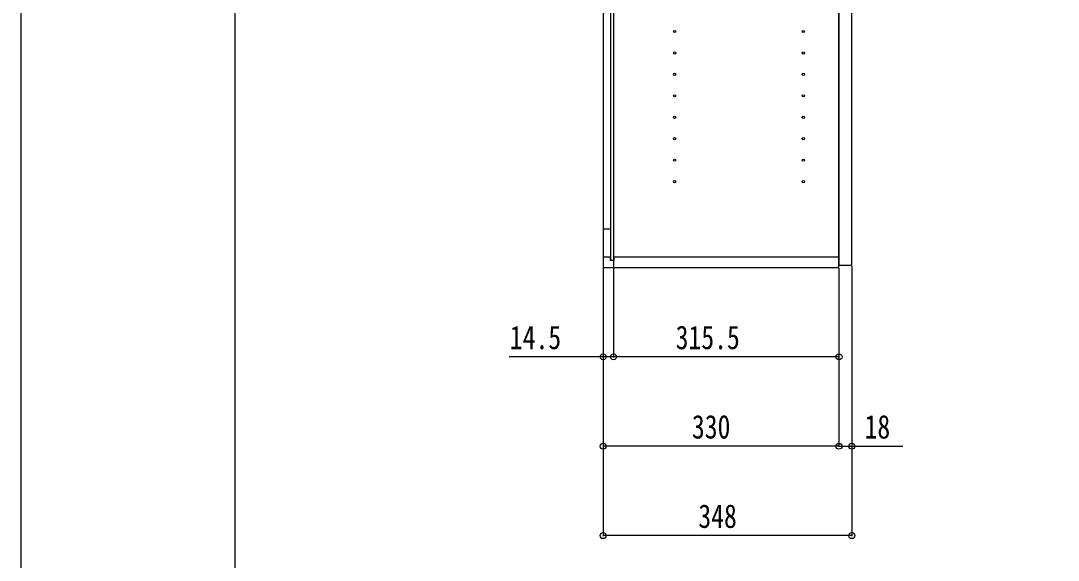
# Model space of a CAD drawing. Units: millimetres, scale not verified. Extents: x -4205 to 4205, y -2970 to 2970.
# Drawn here: x -4205 to -2753, y -1482 to -728 of the extents above; entities that cross this region are included whole.
import ezdxf
from ezdxf.enums import TextEntityAlignment as Align

# ---------------------------------------------------------------- set-up
doc = ezdxf.new("R2010")
doc.units = ezdxf.units.MM
doc.header["$LTSCALE"] = 20
for name, color, linetype in [('0-3_YKK_12', 2, 'Continuous'), ('0-5_YKK_D', 6, 'Continuous'), ('0-6_YKK_ZWAK', 7, 'Continuous')]:
    doc.layers.add(name, color=color, linetype=linetype)
doc.styles.add('ＭＳ ゴシック', font='')
doc.styles.get('ＭＳ ゴシック').set_extended_font_data('MS Gothic')

msp = doc.modelspace()

# ---------------------------------------------------------------- linework, layer by layer
at = {"layer": '0-3_YKK_12'}
for p, q in [((-3379.48, 1107.5), (-3379.48, -1063.5)), ((-3375.48, 1107.5), (-3375.48, -1063.5)), ((-3379.48, -1019.5), (-3389.98, -1019.5)), ((-3389.98, -1058), (-3379.98, -1058)), ((-3379.98, -1058), (-3379.98, -1063.5)), ((-3374.98, -1058), (-3374.98, -1063.5)), ((-3374.98, -1058), (-3059.98, -1058)), ((-3374.98, -1063.5), (-3379.98, -1063.5))]:
    msp.add_line(p, q, dxfattribs=at)
for points in [[(-3389.98, -1073), (-3059.98, -1073), (-3059.98, 1117), (-3389.98, 1117)], [(-3059.98, -1070), (-3041.98, -1070), (-3041.98, 1114), (-3059.98, 1114)]]:
    msp.add_lwpolyline(points, close=True, dxfattribs=at)
for centre in [(-3289.98, -743), (-3109.98, -743), (-3289.98, -773), (-3109.98, -773), (-3289.98, -803), (-3109.98, -803), (-3289.98, -833), (-3109.98, -833), (-3289.98, -863), (-3109.98, -863), (-3289.98, -893), (-3109.98, -893), (-3289.98, -923), (-3109.98, -923), (-3289.98, -953), (-3109.98, -953)]:
    msp.add_circle(centre, 1.55, dxfattribs=at)
at = {"layer": '0-5_YKK_D'}
for p, q in [((-3389.98, -1074), (-3389.98, -1199)), ((-3389.98, -1074), (-3389.98, -1324)), ((-3389.98, -1074), (-3389.98, -1449)), ((-3375.48, -1062.75), (-3375.48, -1199)), ((-3375.48, -1062.75), (-3375.48, -1199)), ((-3059.98, -1074), (-3059.98, -1199)), ((-3059.98, -1074), (-3059.98, -1324)), ((-3059.98, -1074), (-3059.98, -1324)), ((-3041.98, -1071), (-3041.98, -1324)), ((-3041.98, -1071), (-3041.98, -1449)), ((-3059.98, -1198), (-3375.48, -1198)), ((-3059.98, -1323), (-3389.98, -1323)), ((-3041.98, -1448), (-3389.98, -1448))]:
    msp.add_line(p, q, dxfattribs=at)
for points in [[(-3375.48, -1198), (-3389.98, -1198), (-3521.38, -1198)], [(-3059.98, -1323), (-3041.98, -1323), (-2970.58, -1323)]]:
    msp.add_lwpolyline(points, dxfattribs=at)
for centre in [(-3389.98, -1198), (-3375.48, -1198), (-3375.48, -1198), (-3059.98, -1198), (-3389.98, -1323), (-3059.98, -1323), (-3059.98, -1323), (-3041.98, -1323), (-3389.98, -1448), (-3041.98, -1448)]:
    msp.add_circle(centre, 4.25, dxfattribs=at)
at = {"layer": '0-6_YKK_ZWAK'}
msp.add_line((-3904.98, -2525), (-3904.98, 2775), dxfattribs=at)
msp.add_lwpolyline([(-4205, -2970), (4205, -2970), (4205, 2970), (-4205, 2970)], close=True, dxfattribs=at)

# ---------------------------------------------------------------- texts
at = {"layer": '0-5_YKK_D', "style": 'ＭＳ ゴシック', "width": 0.8}
for s, p in [('14.5', (-3520.58, -1197.2)), ('315.5', (-3288.53, -1197.2)), ('330', (-3265.78, -1322.2)), ('18', (-3024.18, -1322.2)), ('348', (-3256.78, -1447.2))]:
    msp.add_text(s, height=32.99, dxfattribs=at).set_placement(p, align=Align.BOTTOM_LEFT)

doc.saveas('drawing.dxf')
